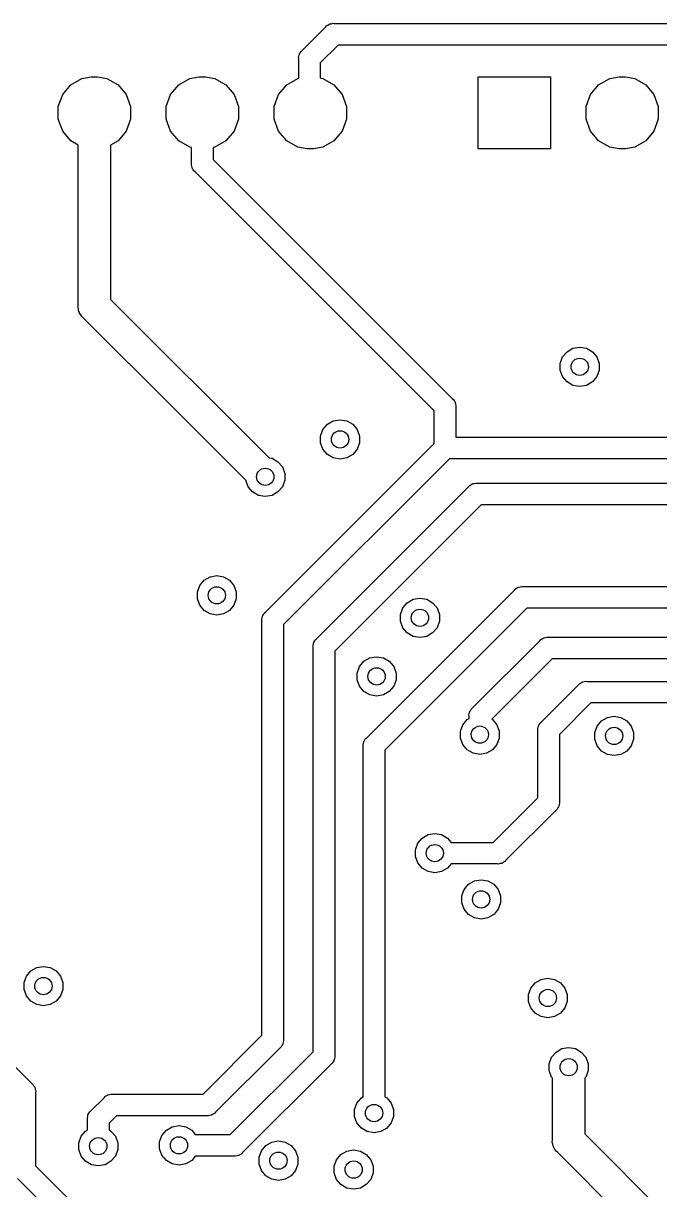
# Model space of a CAD drawing. Extents: x 91.5 to 190.2, y -113.9 to -59.9.
# Drawn here: x 132.3 to 147.27, y -88.1 to -60.64 of the extents above; entities that cross this region are included whole.
import ezdxf

# ---------------------------------------------------------------- set-up
doc = ezdxf.new("R2010")
doc.units = 0
doc.header["$MEASUREMENT"] = 0
doc.layers.add('BLACK', color=7, linetype='CONTINUOUS')

msp = doc.modelspace()

# ---------------------------------------------------------------- linework, layer by layer
at = {"layer": 'BLACK', "linetype": 'CONTINUOUS'}
for p, q in [((139.434, -60.7024), (139.463, -60.6856)), ((139.463, -60.6856), (139.491, -60.6662)), ((139.491, -60.6662), (139.502, -60.6633)), ((139.502, -60.6633), (139.512, -60.6576)), ((139.512, -60.6576), (139.545, -60.6518)), ((139.545, -60.6518), (139.578, -60.6431)), ((139.578, -60.6431), (139.611, -60.646)), ((139.611, -60.646), (150.949, -60.646)), ((138.858, -61.2825), (139.413, -60.7282)), ((139.413, -60.7282), (139.434, -60.7024)), ((139.705, -61.154), (139.284, -61.5752)), ((150.855, -61.154), (139.705, -61.154)), ((138.773, -61.4475), (138.782, -61.415)), ((138.776, -61.4811), (138.773, -61.4475)), ((138.776, -61.9352), (138.776, -61.4811)), ((138.782, -61.415), (138.788, -61.3818)), ((138.788, -61.3818), (138.793, -61.372)), ((138.793, -61.372), (138.796, -61.361)), ((138.796, -61.361), (138.816, -61.3334)), ((138.816, -61.3334), (138.832, -61.3042)), ((138.832, -61.3042), (138.858, -61.2825)), ((139.284, -61.5752), (139.284, -61.9281)), ((133.415, -62.0888), (133.675, -61.9389)), ((133.675, -61.9389), (133.896, -61.9)), ((133.896, -61.9), (134.044, -61.9)), ((134.044, -61.9), (134.265, -61.9389)), ((134.265, -61.9389), (134.525, -62.0888)), ((135.955, -62.0888), (136.215, -61.9389)), ((136.215, -61.9389), (136.436, -61.9)), ((136.436, -61.9), (136.584, -61.9)), ((136.584, -61.9), (136.805, -61.9389)), ((136.805, -61.9389), (137.065, -62.0888)), ((138.495, -62.0888), (138.755, -61.9389)), ((138.755, -61.9389), (138.776, -61.9352)), ((139.284, -61.9281), (139.345, -61.9389)), ((139.345, -61.9389), (139.605, -62.0888)), ((143, -63.6), (143, -61.9)), ((143, -61.9), (144.7, -61.9)), ((144.7, -61.9), (144.7, -63.6)), ((145.835, -62.0888), (146.095, -61.9389)), ((146.095, -61.9389), (146.316, -61.9)), ((146.316, -61.9), (146.464, -61.9)), ((146.464, -61.9), (146.685, -61.9389)), ((146.685, -61.9389), (146.945, -62.0888)), ((133.12, -62.6001), (133.223, -62.3184)), ((133.223, -62.3184), (133.415, -62.0888)), ((134.525, -62.0888), (134.717, -62.3184)), ((134.717, -62.3184), (134.82, -62.6001)), ((135.66, -62.6001), (135.763, -62.3184)), ((135.763, -62.3184), (135.955, -62.0888)), ((137.065, -62.0888), (137.257, -62.3184)), ((137.257, -62.3184), (137.36, -62.6001)), ((138.2, -62.6001), (138.303, -62.3184)), ((138.303, -62.3184), (138.495, -62.0888)), ((139.605, -62.0888), (139.797, -62.3184)), ((139.797, -62.3184), (139.9, -62.6001)), ((145.54, -62.6001), (145.643, -62.3184)), ((145.643, -62.3184), (145.835, -62.0888)), ((146.945, -62.0888), (147.137, -62.3184)), ((147.137, -62.3184), (147.24, -62.6001)), ((133.12, -62.8999), (133.12, -62.6001)), ((134.82, -62.6001), (134.82, -62.8999)), ((135.66, -62.8999), (135.66, -62.6001)), ((137.36, -62.6001), (137.36, -62.8999)), ((138.2, -62.8999), (138.2, -62.6001)), ((139.9, -62.6001), (139.9, -62.8999)), ((145.54, -62.8999), (145.54, -62.6001)), ((147.24, -62.6001), (147.24, -62.8999)), ((133.223, -63.1816), (133.12, -62.8999)), ((134.82, -62.8999), (134.717, -63.1816)), ((135.763, -63.1816), (135.66, -62.8999)), ((137.36, -62.8999), (137.257, -63.1816)), ((138.303, -63.1816), (138.2, -62.8999)), ((139.9, -62.8999), (139.797, -63.1816)), ((145.643, -63.1816), (145.54, -62.8999)), ((147.24, -62.8999), (147.137, -63.1816)), ((133.415, -63.4112), (133.223, -63.1816)), ((133.589, -63.5115), (133.415, -63.4112)), ((134.525, -63.4112), (134.351, -63.5115)), ((134.717, -63.1816), (134.525, -63.4112)), ((135.955, -63.4112), (135.763, -63.1816)), ((136.215, -63.5611), (135.955, -63.4112)), ((137.065, -63.4112), (136.805, -63.5611)), ((137.257, -63.1816), (137.065, -63.4112)), ((138.495, -63.4112), (138.303, -63.1816)), ((138.755, -63.5611), (138.495, -63.4112)), ((139.605, -63.4112), (139.345, -63.5611)), ((139.797, -63.1816), (139.605, -63.4112)), ((145.835, -63.4112), (145.643, -63.1816)), ((146.095, -63.5611), (145.835, -63.4112)), ((146.945, -63.4112), (146.685, -63.5611)), ((147.137, -63.1816), (146.945, -63.4112)), ((133.589, -67.2834), (133.589, -63.5115)), ((134.351, -63.5115), (134.351, -67.1422)), ((136.256, -63.5683), (136.215, -63.5611)), ((136.256, -63.941), (136.256, -63.5683)), ((136.805, -63.5611), (136.764, -63.5683)), ((136.764, -63.5683), (136.764, -63.8469)), ((138.976, -63.6), (138.755, -63.5611)), ((139.124, -63.6), (138.976, -63.6)), ((139.345, -63.5611), (139.124, -63.6)), ((144.7, -63.6), (143, -63.6)), ((146.316, -63.6), (146.095, -63.5611)), ((146.464, -63.6), (146.316, -63.6)), ((146.685, -63.5611), (146.464, -63.6)), ((136.253, -63.9746), (136.256, -63.941)), ((136.262, -64.0071), (136.253, -63.9746)), ((136.764, -63.8469), (142.392, -69.4746)), ((136.268, -64.0403), (136.262, -64.0071)), ((136.273, -64.0501), (136.268, -64.0403)), ((136.276, -64.0611), (136.273, -64.0501)), ((136.296, -64.0887), (136.276, -64.0611)), ((136.312, -64.1179), (136.296, -64.0887)), ((136.338, -64.1395), (136.312, -64.1179)), ((141.966, -69.7673), (136.338, -64.1395)), ((134.351, -67.1422), (138.081, -70.8717)), ((133.585, -67.3337), (133.589, -67.2834)), ((133.598, -67.3826), (133.585, -67.3337)), ((133.606, -67.4323), (133.598, -67.3826)), ((133.615, -67.4471), (133.606, -67.4323)), ((133.619, -67.4635), (133.615, -67.4471)), ((133.648, -67.5049), (133.619, -67.4635)), ((133.674, -67.5487), (133.648, -67.5049)), ((133.712, -67.5812), (133.674, -67.5487)), ((135.86, -69.7288), (133.712, -67.5812)), ((144.988, -68.4979), (145.092, -68.3744)), ((145.092, -68.3744), (145.231, -68.2937)), ((145.231, -68.2937), (145.39, -68.2657)), ((145.39, -68.2657), (145.549, -68.2937)), ((145.549, -68.2937), (145.688, -68.3744)), ((145.688, -68.3744), (145.792, -68.4979)), ((144.933, -68.6494), (144.988, -68.4979)), ((144.933, -68.8106), (144.933, -68.6494)), ((145.792, -68.4979), (145.847, -68.6494)), ((145.847, -68.6494), (145.847, -68.8106)), ((144.988, -68.9621), (144.933, -68.8106)), ((145.847, -68.8106), (145.792, -68.9621)), ((145.092, -69.0856), (144.988, -68.9621)), ((145.231, -69.1663), (145.092, -69.0856)), ((145.39, -69.1943), (145.231, -69.1663)), ((145.549, -69.1663), (145.39, -69.1943)), ((145.688, -69.0856), (145.549, -69.1663)), ((145.792, -68.9621), (145.688, -69.0856)), ((142.392, -69.4746), (142.418, -69.4963)), ((137.533, -71.4022), (135.86, -69.7288)), ((142.418, -69.4963), (142.434, -69.5255)), ((142.434, -69.5255), (142.454, -69.5531)), ((142.454, -69.5531), (142.457, -69.564)), ((142.457, -69.564), (142.462, -69.5739)), ((142.462, -69.5739), (142.468, -69.6071)), ((142.468, -69.6071), (142.477, -69.6396)), ((142.477, -69.6396), (142.474, -69.6732)), ((142.474, -69.6732), (142.474, -70.386)), ((139.452, -70.0844), (139.591, -70.0037)), ((139.591, -70.0037), (139.75, -69.9757)), ((139.75, -69.9757), (139.909, -70.0037)), ((139.909, -70.0037), (140.048, -70.0844)), ((141.966, -70.5348), (141.966, -69.7673)), ((139.293, -70.3594), (139.348, -70.2079)), ((139.348, -70.2079), (139.452, -70.0844)), ((140.048, -70.0844), (140.152, -70.2079)), ((140.152, -70.2079), (140.207, -70.3594)), ((137.993, -74.5076), (141.966, -70.5348)), ((139.293, -70.5206), (139.293, -70.3594)), ((139.348, -70.6721), (139.293, -70.5206)), ((140.207, -70.5206), (140.152, -70.6721)), ((140.207, -70.3594), (140.207, -70.5206)), ((142.474, -70.386), (151.895, -70.386)), ((139.452, -70.7956), (139.348, -70.6721)), ((139.591, -70.8763), (139.452, -70.7956)), ((140.048, -70.7956), (139.909, -70.8763)), ((140.152, -70.6721), (140.048, -70.7956)), ((138.081, -70.8717), (138.149, -70.8837)), ((138.149, -70.8837), (138.288, -70.9644)), ((138.288, -70.9644), (138.392, -71.0879)), ((138.392, -71.0879), (138.447, -71.2394)), ((142.325, -70.894), (138.419, -74.8002)), ((139.75, -70.9043), (139.591, -70.8763)), ((139.909, -70.8763), (139.75, -70.9043)), ((151.989, -70.894), (142.325, -70.894)), ((138.447, -71.2394), (138.447, -71.4006)), ((137.588, -71.5521), (137.533, -71.4022)), ((137.692, -71.6756), (137.588, -71.5521)), ((138.392, -71.5521), (138.288, -71.6756)), ((138.447, -71.4006), (138.392, -71.5521)), ((139.198, -75.1326), (142.78, -71.551)), ((142.78, -71.551), (142.801, -71.5252)), ((142.801, -71.5252), (142.831, -71.5084)), ((142.831, -71.5084), (142.858, -71.489)), ((142.858, -71.489), (142.869, -71.4861)), ((142.869, -71.4861), (142.879, -71.4804)), ((142.879, -71.4804), (142.912, -71.4746)), ((142.912, -71.4746), (142.945, -71.4659)), ((142.945, -71.4659), (142.978, -71.4688)), ((142.978, -71.4688), (154.869, -71.4688)), ((137.831, -71.7563), (137.692, -71.6756)), ((137.99, -71.7843), (137.831, -71.7563)), ((138.149, -71.7563), (137.99, -71.7843)), ((138.288, -71.6756), (138.149, -71.7563)), ((143.072, -71.9768), (139.624, -75.4252)), ((154.963, -71.9768), (143.072, -71.9768)), ((136.448, -73.8779), (136.552, -73.7544)), ((136.552, -73.7544), (136.691, -73.6737)), ((136.691, -73.6737), (136.85, -73.6457)), ((136.85, -73.6457), (137.009, -73.6737)), ((137.009, -73.6737), (137.148, -73.7544)), ((137.148, -73.7544), (137.252, -73.8779)), ((136.393, -74.0294), (136.448, -73.8779)), ((136.393, -74.1906), (136.393, -74.0294)), ((137.252, -73.8779), (137.307, -74.0294)), ((137.307, -74.0294), (137.307, -74.1906)), ((140.378, -77.4625), (143.853, -73.9882)), ((143.853, -73.9882), (143.874, -73.9624)), ((143.874, -73.9624), (143.903, -73.9456)), ((143.903, -73.9456), (143.931, -73.9262)), ((143.931, -73.9262), (143.942, -73.9233)), ((143.942, -73.9233), (143.952, -73.9176)), ((143.952, -73.9176), (143.985, -73.9118)), ((143.985, -73.9118), (144.018, -73.9031)), ((144.018, -73.9031), (144.051, -73.906)), ((144.051, -73.906), (175.105, -73.906)), ((136.448, -74.3421), (136.393, -74.1906)), ((136.552, -74.4656), (136.448, -74.3421)), ((137.252, -74.3421), (137.148, -74.4656)), ((137.307, -74.1906), (137.252, -74.3421)), ((144.145, -74.414), (140.804, -77.7552)), ((141.173, -74.5594), (141.228, -74.4079)), ((141.228, -74.4079), (141.332, -74.2844)), ((141.332, -74.2844), (141.471, -74.2037)), ((141.471, -74.2037), (141.63, -74.1757)), ((141.63, -74.1757), (141.789, -74.2037)), ((141.789, -74.2037), (141.928, -74.2844)), ((141.928, -74.2844), (142.032, -74.4079)), ((142.032, -74.4079), (142.087, -74.5594)), ((175.199, -74.414), (144.145, -74.414)), ((136.691, -74.5463), (136.552, -74.4656)), ((136.85, -74.5743), (136.691, -74.5463)), ((137.009, -74.5463), (136.85, -74.5743)), ((137.148, -74.4656), (137.009, -74.5463)), ((137.908, -74.6725), (137.917, -74.64)), ((137.911, -74.7061), (137.908, -74.6725)), ((137.917, -74.64), (137.923, -74.6068)), ((137.923, -74.6068), (137.928, -74.597)), ((137.928, -74.597), (137.931, -74.586)), ((137.931, -74.586), (137.951, -74.5584)), ((137.951, -74.5584), (137.967, -74.5292)), ((137.967, -74.5292), (137.993, -74.5076)), ((141.173, -74.7206), (141.173, -74.5594)), ((142.087, -74.5594), (142.087, -74.7206)), ((137.911, -84.4698), (137.911, -74.7061)), ((138.419, -74.8002), (138.419, -84.5639)), ((141.228, -74.8721), (141.173, -74.7206)), ((141.332, -74.9956), (141.228, -74.8721)), ((142.032, -74.8721), (141.928, -74.9956)), ((142.087, -74.7206), (142.032, -74.8721)), ((139.122, -75.265), (139.128, -75.2318)), ((139.128, -75.2318), (139.133, -75.222)), ((139.133, -75.222), (139.136, -75.211)), ((139.136, -75.211), (139.156, -75.1834)), ((139.156, -75.1834), (139.172, -75.1542)), ((139.172, -75.1542), (139.198, -75.1326)), ((141.471, -75.0763), (141.332, -74.9956)), ((141.63, -75.1043), (141.471, -75.0763)), ((141.789, -75.0763), (141.63, -75.1043)), ((141.928, -74.9956), (141.789, -75.0763)), ((142.868, -76.7626), (144.453, -75.1782)), ((144.453, -75.1782), (144.474, -75.1524)), ((144.474, -75.1524), (144.503, -75.1356)), ((144.503, -75.1356), (144.531, -75.1162)), ((144.531, -75.1162), (144.542, -75.1133)), ((144.542, -75.1133), (144.552, -75.1076)), ((144.552, -75.1076), (144.585, -75.1018)), ((144.585, -75.1018), (144.618, -75.0931)), ((144.618, -75.0931), (144.651, -75.096)), ((144.651, -75.096), (176.605, -75.096)), ((139.113, -75.2975), (139.122, -75.265)), ((139.116, -75.3311), (139.113, -75.2975)), ((139.116, -84.8548), (139.116, -75.3311)), ((139.624, -75.4252), (139.624, -84.9489)), ((140.153, -75.9394), (140.208, -75.7879)), ((140.208, -75.7879), (140.312, -75.6644)), ((140.312, -75.6644), (140.451, -75.5837)), ((140.451, -75.5837), (140.61, -75.5557)), ((140.61, -75.5557), (140.769, -75.5837)), ((140.769, -75.5837), (140.908, -75.6644)), ((140.908, -75.6644), (141.012, -75.7879)), ((141.012, -75.7879), (141.067, -75.9394)), ((144.745, -75.604), (143.323, -77.0257)), ((176.699, -75.604), (144.745, -75.604)), ((140.153, -76.1006), (140.153, -75.9394)), ((141.067, -75.9394), (141.067, -76.1006)), ((140.208, -76.2521), (140.153, -76.1006)), ((140.312, -76.3756), (140.208, -76.2521)), ((141.012, -76.2521), (140.908, -76.3756)), ((141.067, -76.1006), (141.012, -76.2521)), ((144.488, -77.0925), (145.363, -76.2182)), ((145.363, -76.2182), (145.384, -76.1924)), ((145.384, -76.1924), (145.413, -76.1756)), ((145.413, -76.1756), (145.441, -76.1562)), ((145.441, -76.1562), (145.452, -76.1533)), ((145.452, -76.1533), (145.462, -76.1476)), ((145.462, -76.1476), (145.495, -76.1418)), ((145.495, -76.1418), (145.528, -76.1331)), ((145.528, -76.1331), (145.561, -76.136)), ((145.561, -76.136), (178.485, -76.136)), ((140.451, -76.4563), (140.312, -76.3756)), ((140.61, -76.4843), (140.451, -76.4563)), ((140.769, -76.4563), (140.61, -76.4843)), ((140.908, -76.3756), (140.769, -76.4563)), ((142.792, -76.895), (142.798, -76.8618)), ((142.798, -76.8618), (142.803, -76.852)), ((142.803, -76.852), (142.806, -76.841)), ((142.806, -76.841), (142.826, -76.8134)), ((142.826, -76.8134), (142.842, -76.7842)), ((142.842, -76.7842), (142.868, -76.7626)), ((145.655, -76.644), (144.914, -77.3852)), ((178.579, -76.644), (145.655, -76.644)), ((142.583, -77.3094), (142.638, -77.1579)), ((142.638, -77.1579), (142.742, -77.0344)), ((142.742, -77.0344), (142.786, -77.0087)), ((142.783, -76.9275), (142.792, -76.895)), ((142.786, -76.9611), (142.783, -76.9275)), ((142.786, -77.0087), (142.786, -76.9611)), ((143.323, -77.0257), (143.338, -77.0344)), ((143.338, -77.0344), (143.442, -77.1579)), ((143.442, -77.1579), (143.497, -77.3094)), ((144.426, -77.171), (144.446, -77.1434)), ((144.446, -77.1434), (144.462, -77.1142)), ((144.462, -77.1142), (144.488, -77.0925)), ((145.798, -77.1879), (145.902, -77.0644)), ((145.902, -77.0644), (146.041, -76.9837)), ((146.041, -76.9837), (146.2, -76.9557)), ((146.2, -76.9557), (146.359, -76.9837)), ((146.359, -76.9837), (146.498, -77.0644)), ((146.498, -77.0644), (146.602, -77.1879)), ((142.583, -77.4706), (142.583, -77.3094)), ((143.497, -77.3094), (143.497, -77.4706)), ((144.403, -77.2575), (144.412, -77.225)), ((144.406, -77.2911), (144.403, -77.2575)), ((144.406, -78.8748), (144.406, -77.2911)), ((144.412, -77.225), (144.418, -77.1918)), ((144.418, -77.1918), (144.423, -77.182)), ((144.423, -77.182), (144.426, -77.171)), ((144.914, -77.3852), (144.914, -78.9689)), ((145.743, -77.3394), (145.798, -77.1879)), ((145.743, -77.5006), (145.743, -77.3394)), ((146.602, -77.1879), (146.657, -77.3394)), ((146.657, -77.3394), (146.657, -77.5006)), ((140.293, -77.6275), (140.302, -77.595)), ((140.296, -77.6611), (140.293, -77.6275)), ((140.296, -85.9187), (140.296, -77.6611)), ((140.302, -77.595), (140.308, -77.5618)), ((140.308, -77.5618), (140.313, -77.552)), ((140.313, -77.552), (140.316, -77.541)), ((140.316, -77.541), (140.336, -77.5134)), ((140.336, -77.5134), (140.352, -77.4842)), ((140.352, -77.4842), (140.378, -77.4625)), ((142.638, -77.6221), (142.583, -77.4706)), ((142.742, -77.7456), (142.638, -77.6221)), ((143.442, -77.6221), (143.338, -77.7456)), ((143.497, -77.4706), (143.442, -77.6221)), ((145.798, -77.6521), (145.743, -77.5006)), ((145.902, -77.7756), (145.798, -77.6521)), ((146.602, -77.6521), (146.498, -77.7756)), ((146.657, -77.5006), (146.602, -77.6521)), ((140.804, -77.7552), (140.804, -85.9187)), ((142.881, -77.8263), (142.742, -77.7456)), ((143.04, -77.8543), (142.881, -77.8263)), ((143.199, -77.8263), (143.04, -77.8543)), ((143.338, -77.7456), (143.199, -77.8263)), ((146.041, -77.8563), (145.902, -77.7756)), ((146.2, -77.8843), (146.041, -77.8563)), ((146.359, -77.8563), (146.2, -77.8843)), ((146.498, -77.7756), (146.359, -77.8563)), ((143.355, -79.926), (144.406, -78.8748)), ((144.897, -79.078), (144.894, -79.089)), ((144.902, -79.0682), (144.897, -79.078)), ((144.908, -79.035), (144.902, -79.0682)), ((144.917, -79.0025), (144.908, -79.035)), ((144.914, -78.9689), (144.917, -79.0025)), ((144.832, -79.1674), (143.647, -80.3518)), ((144.858, -79.1458), (144.832, -79.1674)), ((144.874, -79.1166), (144.858, -79.1458)), ((144.894, -79.089), (144.874, -79.1166)), ((141.578, -79.9479), (141.682, -79.8244)), ((141.682, -79.8244), (141.821, -79.7437)), ((141.821, -79.7437), (141.98, -79.7157)), ((141.98, -79.7157), (142.139, -79.7437)), ((142.139, -79.7437), (142.278, -79.8244)), ((142.278, -79.8244), (142.364, -79.926)), ((141.523, -80.0994), (141.578, -79.9479)), ((141.523, -80.2606), (141.523, -80.0994)), ((142.364, -79.926), (143.355, -79.926)), ((141.578, -80.4121), (141.523, -80.2606)), ((141.682, -80.5356), (141.578, -80.4121)), ((142.364, -80.434), (142.278, -80.5356)), ((143.449, -80.434), (142.364, -80.434)), ((143.482, -80.4369), (143.449, -80.434)), ((143.515, -80.4282), (143.482, -80.4369)), ((143.548, -80.4224), (143.515, -80.4282)), ((143.558, -80.4167), (143.548, -80.4224)), ((143.569, -80.4138), (143.558, -80.4167)), ((143.597, -80.3944), (143.569, -80.4138)), ((143.626, -80.3776), (143.597, -80.3944)), ((143.647, -80.3518), (143.626, -80.3776)), ((141.821, -80.6163), (141.682, -80.5356)), ((141.98, -80.6443), (141.821, -80.6163)), ((142.139, -80.6163), (141.98, -80.6443)), ((142.278, -80.5356), (142.139, -80.6163)), ((142.668, -81.0379), (142.772, -80.9144)), ((142.772, -80.9144), (142.911, -80.8337)), ((142.911, -80.8337), (143.07, -80.8057)), ((143.07, -80.8057), (143.229, -80.8337)), ((143.229, -80.8337), (143.368, -80.9144)), ((143.368, -80.9144), (143.472, -81.0379)), ((142.613, -81.1894), (142.668, -81.0379)), ((142.613, -81.3506), (142.613, -81.1894)), ((143.472, -81.0379), (143.527, -81.1894)), ((143.527, -81.1894), (143.527, -81.3506)), ((142.668, -81.5021), (142.613, -81.3506)), ((142.772, -81.6256), (142.668, -81.5021)), ((143.472, -81.5021), (143.368, -81.6256)), ((143.527, -81.3506), (143.472, -81.5021)), ((142.911, -81.7063), (142.772, -81.6256)), ((143.07, -81.7343), (142.911, -81.7063)), ((143.229, -81.7063), (143.07, -81.7343)), ((143.368, -81.6256), (143.229, -81.7063)), ((132.472, -82.9544), (132.611, -82.8737)), ((132.611, -82.8737), (132.77, -82.8457)), ((132.77, -82.8457), (132.929, -82.8737)), ((132.929, -82.8737), (133.068, -82.9544)), ((129.934, -83.0448), (132.502, -85.6126)), ((132.313, -83.2294), (132.368, -83.0779)), ((132.368, -83.0779), (132.472, -82.9544)), ((133.068, -82.9544), (133.172, -83.0779)), ((133.172, -83.0779), (133.227, -83.2294)), ((144.342, -83.2344), (144.481, -83.1537)), ((144.481, -83.1537), (144.64, -83.1257)), ((144.64, -83.1257), (144.799, -83.1537)), ((144.799, -83.1537), (144.938, -83.2344)), ((132.313, -83.3906), (132.313, -83.2294)), ((132.368, -83.5421), (132.313, -83.3906)), ((133.227, -83.3906), (133.172, -83.5421)), ((133.227, -83.2294), (133.227, -83.3906)), ((144.183, -83.5094), (144.238, -83.3579)), ((144.238, -83.3579), (144.342, -83.2344)), ((144.938, -83.2344), (145.042, -83.3579)), ((145.042, -83.3579), (145.097, -83.5094)), ((132.472, -83.6656), (132.368, -83.5421)), ((132.611, -83.7463), (132.472, -83.6656)), ((132.77, -83.7743), (132.611, -83.7463)), ((132.929, -83.7463), (132.77, -83.7743)), ((133.068, -83.6656), (132.929, -83.7463)), ((133.172, -83.5421), (133.068, -83.6656)), ((144.183, -83.6706), (144.183, -83.5094)), ((144.238, -83.8221), (144.183, -83.6706)), ((145.097, -83.6706), (145.042, -83.8221)), ((145.097, -83.5094), (145.097, -83.6706)), ((144.342, -83.9456), (144.238, -83.8221)), ((144.481, -84.0263), (144.342, -83.9456)), ((144.64, -84.0543), (144.481, -84.0263)), ((144.799, -84.0263), (144.64, -84.0543)), ((144.938, -83.9456), (144.799, -84.0263)), ((145.042, -83.8221), (144.938, -83.9456)), ((136.525, -85.856), (137.911, -84.4698)), ((138.419, -84.5639), (138.422, -84.5975)), ((138.337, -84.7624), (136.817, -86.2818)), ((138.363, -84.7408), (138.337, -84.7624)), ((138.379, -84.7116), (138.363, -84.7408)), ((138.399, -84.684), (138.379, -84.7116)), ((138.402, -84.673), (138.399, -84.684)), ((138.407, -84.6632), (138.402, -84.673)), ((138.413, -84.63), (138.407, -84.6632)), ((138.422, -84.5975), (138.413, -84.63)), ((144.832, -84.8644), (144.971, -84.7837)), ((144.971, -84.7837), (145.13, -84.7557)), ((145.13, -84.7557), (145.289, -84.7837)), ((145.289, -84.7837), (145.428, -84.8644)), ((137.165, -86.806), (139.116, -84.8548)), ((139.568, -85.1258), (139.542, -85.1474)), ((139.584, -85.0966), (139.568, -85.1258)), ((139.604, -85.069), (139.584, -85.0966)), ((139.607, -85.058), (139.604, -85.069)), ((139.612, -85.0482), (139.607, -85.058)), ((139.618, -85.015), (139.612, -85.0482)), ((139.627, -84.9825), (139.618, -85.015)), ((139.624, -84.9489), (139.627, -84.9825)), ((144.673, -85.1394), (144.728, -84.9879)), ((144.728, -84.9879), (144.832, -84.8644)), ((145.428, -84.8644), (145.532, -84.9879)), ((145.532, -84.9879), (145.587, -85.1394)), ((139.542, -85.1474), (137.457, -87.2318)), ((144.673, -85.3006), (144.673, -85.1394)), ((144.728, -85.4521), (144.673, -85.3006)), ((145.587, -85.3006), (145.532, -85.4521)), ((145.587, -85.1394), (145.587, -85.3006)), ((132.502, -85.6126), (132.528, -85.6342)), ((132.528, -85.6342), (132.544, -85.6634)), ((132.544, -85.6634), (132.564, -85.691)), ((144.749, -85.4772), (144.728, -85.4521)), ((144.749, -86.9334), (144.749, -85.4772)), ((145.532, -85.4521), (145.511, -85.4772)), ((145.511, -85.4772), (145.511, -86.7922)), ((132.564, -85.691), (132.567, -85.702)), ((132.567, -85.702), (132.572, -85.7118)), ((132.572, -85.7118), (132.578, -85.745)), ((132.578, -85.745), (132.587, -85.7775)), ((132.587, -85.7775), (132.584, -85.8111)), ((132.584, -85.8111), (132.584, -87.5448)), ((133.888, -86.246), (134.196, -85.9382)), ((134.196, -85.9382), (134.218, -85.9124)), ((134.218, -85.9124), (134.247, -85.8956)), ((134.247, -85.8956), (134.274, -85.8762)), ((134.274, -85.8762), (134.285, -85.8733)), ((134.285, -85.8733), (134.295, -85.8676)), ((134.295, -85.8676), (134.328, -85.8618)), ((134.328, -85.8618), (134.361, -85.8531)), ((134.361, -85.8531), (134.395, -85.856)), ((134.395, -85.856), (136.525, -85.856)), ((140.148, -86.0679), (140.252, -85.9444)), ((140.252, -85.9444), (140.296, -85.9187)), ((140.804, -85.9187), (140.848, -85.9444)), ((140.848, -85.9444), (140.952, -86.0679)), ((140.093, -86.2194), (140.148, -86.0679)), ((140.093, -86.3806), (140.093, -86.2194)), ((140.952, -86.0679), (141.007, -86.2194)), ((141.007, -86.2194), (141.007, -86.3806)), ((133.803, -86.4109), (133.812, -86.3784)), ((133.806, -86.4445), (133.803, -86.4109)), ((133.806, -86.6987), (133.806, -86.4445)), ((133.812, -86.3784), (133.818, -86.3452)), ((133.818, -86.3452), (133.823, -86.3354)), ((133.823, -86.3354), (133.826, -86.3244)), ((133.826, -86.3244), (133.846, -86.2968)), ((133.846, -86.2968), (133.862, -86.2676)), ((133.862, -86.2676), (133.888, -86.246)), ((134.489, -86.364), (134.314, -86.5386)), ((136.619, -86.364), (134.489, -86.364)), ((136.652, -86.3669), (136.619, -86.364)), ((136.685, -86.3582), (136.652, -86.3669)), ((136.718, -86.3524), (136.685, -86.3582)), ((136.728, -86.3467), (136.718, -86.3524)), ((136.739, -86.3438), (136.728, -86.3467)), ((136.767, -86.3244), (136.739, -86.3438)), ((136.796, -86.3076), (136.767, -86.3244)), ((136.817, -86.2818), (136.796, -86.3076)), ((140.148, -86.5321), (140.093, -86.3806)), ((141.007, -86.3806), (140.952, -86.5321)), ((133.658, -86.8479), (133.762, -86.7244)), ((133.762, -86.7244), (133.806, -86.6987)), ((134.314, -86.5386), (134.314, -86.6987)), ((134.314, -86.6987), (134.358, -86.7244)), ((134.358, -86.7244), (134.462, -86.8479)), ((135.558, -86.8279), (135.662, -86.7044)), ((135.662, -86.7044), (135.801, -86.6237)), ((135.801, -86.6237), (135.96, -86.5957)), ((135.96, -86.5957), (136.119, -86.6237)), ((136.119, -86.6237), (136.258, -86.7044)), ((136.258, -86.7044), (136.344, -86.806)), ((140.252, -86.6556), (140.148, -86.5321)), ((140.391, -86.7363), (140.252, -86.6556)), ((140.55, -86.7643), (140.391, -86.7363)), ((140.709, -86.7363), (140.55, -86.7643)), ((140.848, -86.6556), (140.709, -86.7363)), ((140.952, -86.5321), (140.848, -86.6556)), ((133.603, -86.9994), (133.658, -86.8479)), ((133.603, -87.1606), (133.603, -86.9994)), ((134.462, -86.8479), (134.517, -86.9994)), ((134.517, -86.9994), (134.517, -87.1606)), ((135.503, -86.9794), (135.558, -86.8279)), ((135.503, -87.1406), (135.503, -86.9794)), ((136.344, -86.806), (137.165, -86.806)), ((138.002, -87.0644), (138.141, -86.9837)), ((138.141, -86.9837), (138.3, -86.9557)), ((138.3, -86.9557), (138.459, -86.9837)), ((138.459, -86.9837), (138.598, -87.0644)), ((144.745, -86.9837), (144.749, -86.9334)), ((144.758, -87.0326), (144.745, -86.9837)), ((144.766, -87.0823), (144.758, -87.0326)), ((145.511, -86.7922), (150.978, -92.259)), ((133.658, -87.3121), (133.603, -87.1606)), ((133.762, -87.4356), (133.658, -87.3121)), ((134.462, -87.3121), (134.358, -87.4356)), ((134.517, -87.1606), (134.462, -87.3121)), ((135.558, -87.2921), (135.503, -87.1406)), ((135.662, -87.4156), (135.558, -87.2921)), ((136.344, -87.314), (136.258, -87.4156)), ((137.259, -87.314), (136.344, -87.314)), ((137.292, -87.3169), (137.259, -87.314)), ((137.325, -87.3082), (137.292, -87.3169)), ((137.358, -87.3024), (137.325, -87.3082)), ((137.368, -87.2967), (137.358, -87.3024)), ((137.379, -87.2938), (137.368, -87.2967)), ((137.407, -87.2744), (137.379, -87.2938)), ((137.436, -87.2576), (137.407, -87.2744)), ((137.457, -87.2318), (137.436, -87.2576)), ((137.843, -87.3394), (137.898, -87.1879)), ((137.898, -87.1879), (138.002, -87.0644)), ((138.598, -87.0644), (138.702, -87.1879)), ((138.702, -87.1879), (138.757, -87.3394)), ((139.668, -87.3979), (139.772, -87.2744)), ((139.772, -87.2744), (139.911, -87.1937)), ((139.911, -87.1937), (140.07, -87.1657)), ((140.07, -87.1657), (140.229, -87.1937)), ((140.229, -87.1937), (140.368, -87.2744)), ((140.368, -87.2744), (140.472, -87.3979)), ((144.775, -87.0971), (144.766, -87.0823)), ((144.779, -87.1135), (144.775, -87.0971)), ((144.808, -87.1549), (144.779, -87.1135)), ((144.834, -87.1987), (144.808, -87.1549)), ((144.872, -87.2312), (144.834, -87.1987)), ((150.539, -92.8976), (144.872, -87.2312)), ((132.584, -87.5448), (133.435, -88.396)), ((133.901, -87.5163), (133.762, -87.4356)), ((134.06, -87.5443), (133.901, -87.5163)), ((134.219, -87.5163), (134.06, -87.5443)), ((134.358, -87.4356), (134.219, -87.5163)), ((135.801, -87.4963), (135.662, -87.4156)), ((135.96, -87.5243), (135.801, -87.4963)), ((136.119, -87.4963), (135.96, -87.5243)), ((136.258, -87.4156), (136.119, -87.4963)), ((137.843, -87.5006), (137.843, -87.3394)), ((137.898, -87.6521), (137.843, -87.5006)), ((138.757, -87.5006), (138.702, -87.6521)), ((138.757, -87.3394), (138.757, -87.5006)), ((139.613, -87.5494), (139.668, -87.3979)), ((139.613, -87.7106), (139.613, -87.5494)), ((140.472, -87.3979), (140.527, -87.5494)), ((140.527, -87.5494), (140.527, -87.7106)), ((133.143, -88.8218), (132.158, -87.8375)), ((138.002, -87.7756), (137.898, -87.6521)), ((138.141, -87.8563), (138.002, -87.7756)), ((138.3, -87.8843), (138.141, -87.8563)), ((138.459, -87.8563), (138.3, -87.8843)), ((138.598, -87.7756), (138.459, -87.8563)), ((138.702, -87.6521), (138.598, -87.7756)), ((139.668, -87.8621), (139.613, -87.7106)), ((139.772, -87.9856), (139.668, -87.8621)), ((140.472, -87.8621), (140.368, -87.9856)), ((140.527, -87.7106), (140.472, -87.8621)), ((139.911, -88.0663), (139.772, -87.9856)), ((140.07, -88.0943), (139.911, -88.0663)), ((140.229, -88.0663), (140.07, -88.0943)), ((140.368, -87.9856), (140.229, -88.0663))]:
    msp.add_line(p, q, dxfattribs=at)
at = {"layer": 'BLACK'}
for centre in [(145.39, -68.73), (139.75, -70.44), (137.99, -71.32), (136.85, -74.11), (141.63, -74.64), (140.61, -76.02), (143.04, -77.39), (146.2, -77.42), (141.98, -80.18), (143.07, -81.27), (132.77, -83.31), (144.64, -83.59), (145.13, -85.22), (140.55, -86.3), (134.06, -87.08), (135.96, -87.06), (138.3, -87.42), (140.07, -87.63)]:
    msp.add_circle(centre, 0.2032, dxfattribs=at)

doc.saveas('drawing.dxf')
